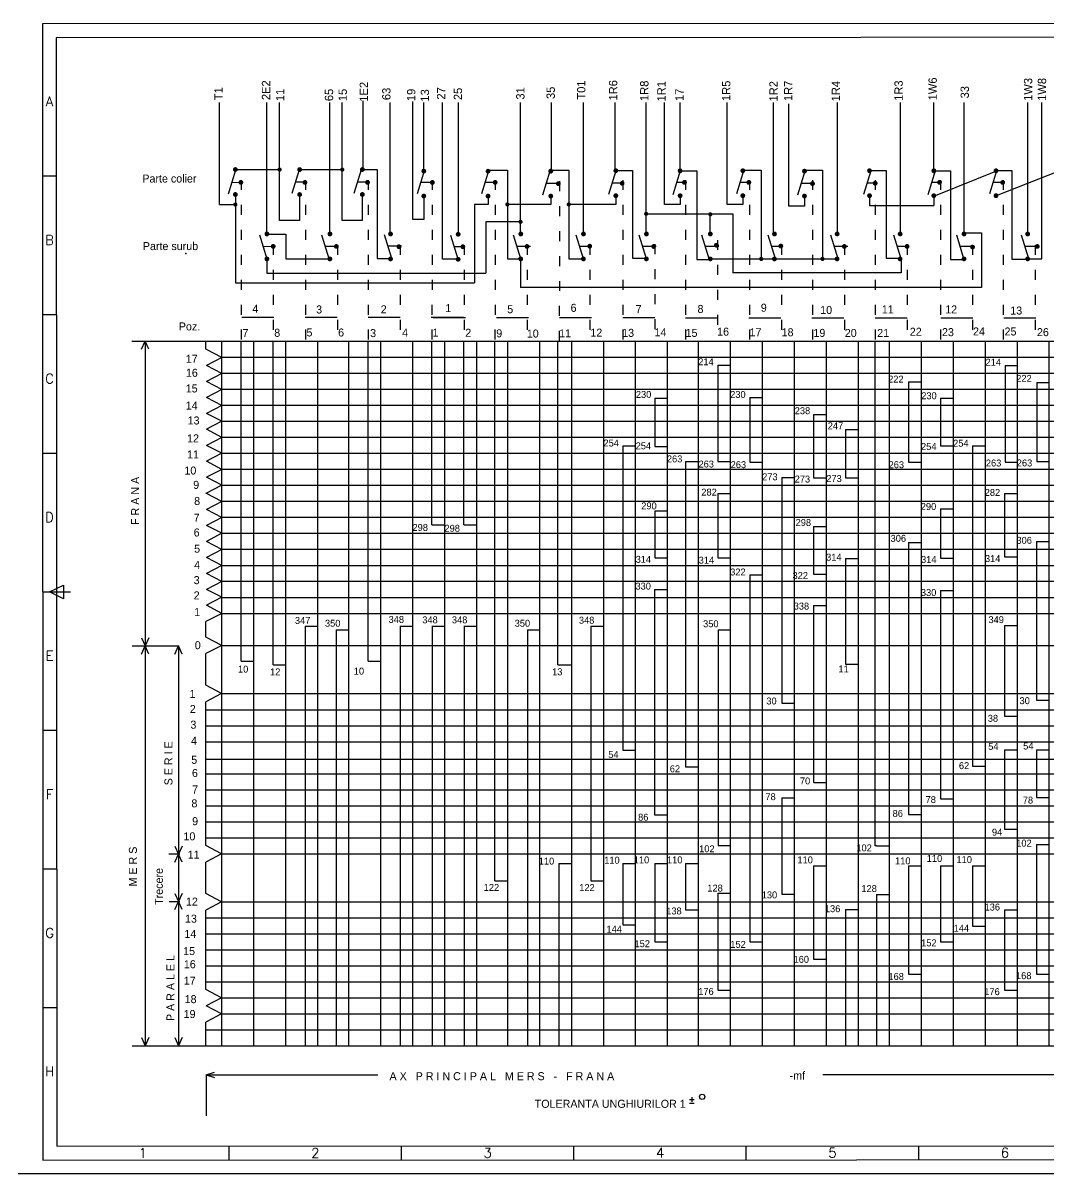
# Model space of a CAD drawing. Header units: millimetres. Extents: x 779 to 5457, y 14 to 905.
# Drawn here: x 3934.1 to 4304.4, y 64.6 to 479.9 of the extents above; entities that cross this region are included whole.
import ezdxf
from ezdxf.enums import TextEntityAlignment as Align

# ---------------------------------------------------------------- set-up
doc = ezdxf.new("R2010")
doc.units = ezdxf.units.MM
doc.linetypes.add('ACAD_ISO03W100', pattern=[30, 12, -18])
doc.styles.add('ISO', font='SIMPLEX.shx')

msp = doc.modelspace()

# ---------------------------------------------------------------- linework, layer by layer
at = {"color": 70}
for p, q in [((4005.01, 414.44), (4005.01, 451.3)), ((4022.14, 404.26), (4022.14, 451.3)), ((4026.72, 408.74), (4026.72, 451.3)), ((4044.79, 404.26), (4044.79, 451.3)), ((4049.33, 408.74), (4049.33, 451.3)), ((4056.82, 427.5), (4056.82, 451.87)), ((4066.64, 404.26), (4066.64, 451.3)), ((4074.79, 409.03), (4074.79, 451.59)), ((4078.77, 426.93), (4078.77, 451.3)), ((4085.53, 394.7), (4085.53, 451.3)), ((4091.27, 404.26), (4091.27, 451.3)), ((4113.67, 404.26), (4113.67, 451.3)), ((4124.82, 426.93), (4124.82, 451.3)), ((4136.36, 404.26), (4136.36, 451.3)), ((4147.86, 426.93), (4147.86, 451.3)), ((4159.01, 404.26), (4159.01, 451.3)), ((4165.66, 414.48), (4165.66, 451.3)), ((4171.27, 426.18), (4171.27, 451.3)), ((4188.27, 414.48), (4188.27, 451.3)), ((4205.01, 404.26), (4205.01, 451.3)), ((4210.53, 413.9), (4210.53, 450.72)), ((4228.06, 404.26), (4228.06, 451.3)), ((4250.75, 404.26), (4250.75, 451.3)), ((4262.82, 427.05), (4262.82, 451.3)), ((4273.81, 404.26), (4273.81, 451.3)), ((4296.69, 404.26), (4296.69, 451.3)), ((4301.75, 394.81), (4301.75, 451.3)), ((3946.15, 424.63), (3941.15, 424.63)), ((4010.76, 426.84), (4008.11, 418.23)), ((4033.82, 427.01), (4031.17, 418.4)), ((4033.53, 427.05), (4049.33, 427.05)), ((4056.16, 427.01), (4053.51, 418.4)), ((4056.58, 427.07), (4061.96, 427.07)), ((4061.96, 427.07), (4061.96, 394.91)), ((4079.05, 426.92), (4076.4, 418.31)), ((4102.25, 426.92), (4099.6, 418.31)), ((4102.53, 426.82), (4108.91, 426.82)), ((4108.91, 426.82), (4108.91, 394.82)), ((4124.29, 426.49), (4121.64, 417.88)), ((4124.66, 426.88), (4131.04, 426.88)), ((4131.04, 426.88), (4131.04, 394.87)), ((4148.06, 426.64), (4145.41, 418.03)), ((4147.55, 426.7), (4154.04, 426.7)), ((4154.04, 426.7), (4154.04, 395.03)), ((4171.27, 426.61), (4168.62, 418)), ((4170.88, 426.61), (4177.26, 426.61)), ((4177.26, 426.61), (4177.26, 394.61)), ((4194.22, 426.92), (4191.57, 418.31)), ((4194.13, 426.82), (4200.52, 426.82)), ((4200.52, 426.82), (4200.52, 394.82)), ((4216.26, 426.49), (4213.61, 417.88)), ((4216.26, 426.88), (4222.65, 426.88)), ((4222.65, 426.88), (4222.65, 394.88)), ((4240.03, 426.64), (4237.38, 418.03)), ((4239.16, 426.7), (4245.65, 426.7)), ((4245.65, 426.7), (4245.65, 395.03)), ((4263.24, 426.61), (4260.59, 418)), ((4262.48, 426.61), (4268.87, 426.61)), ((4285.69, 426.64), (4263.24, 417.61)), ((4268.87, 426.61), (4268.87, 394.61)), ((4285.6, 426.92), (4282.95, 418.31)), ((4284.62, 426.67), (4291, 426.67)), ((4307.94, 426.49), (4285.25, 417.64)), ((4291, 426.67), (4291, 394.67)), ((4033.96, 417.61), (4033.96, 408.74)), ((4056.57, 417.64), (4056.57, 408.74)), ((4078.76, 417.93), (4078.76, 409.03)), ((4101.96, 417.04), (4101.96, 414.44)), ((4124.58, 417.06), (4124.58, 414.48)), ((4148.05, 417.21), (4148.05, 414.48)), ((4171.26, 418.05), (4171.26, 414.48)), ((4193.88, 418.07), (4193.88, 414.48)), ((4216.13, 417.49), (4216.13, 413.9)), ((4239.6, 417.64), (4239.6, 414.15)), ((4262.81, 418.05), (4262.81, 414.15)), ((4101.96, 414.44), (4097.07, 414.44)), ((4124.58, 414.48), (4108.91, 414.48)), ((4148.05, 414.48), (4131.04, 414.48)), ((4171.26, 414.48), (4165.66, 414.48)), ((4193.88, 414.48), (4188.27, 414.48)), ((4216.13, 413.9), (4210.53, 413.9)), ((4239.6, 414.15), (4262.81, 414.15)), ((4033.96, 408.74), (4026.72, 408.74)), ((4056.57, 408.74), (4049.33, 408.74)), ((4078.76, 409.03), (4074.79, 409.03)), ((4113.67, 408.19), (4101.17, 408.19)), ((4101.17, 408.19), (4101.17, 389.7)), ((4159.01, 411.08), (4190.24, 411.08)), ((4182.15, 404.26), (4182.15, 410.93)), ((4190.24, 411.08), (4190.24, 389.84)), ((4022.26, 394.74), (4019.63, 403.35)), ((4022.14, 403.71), (4029, 403.71)), ((4029, 403.71), (4029, 395.19)), ((4044.56, 394.83), (4041.93, 403.44)), ((4067.22, 394.91), (4064.59, 403.53)), ((4091.15, 394.7), (4088.52, 403.31)), ((4113.75, 394.83), (4111.11, 403.44)), ((4136.35, 394.83), (4133.72, 403.44)), ((4159.09, 394.83), (4156.46, 403.44)), ((4181.71, 394.83), (4179.08, 403.44)), ((4205.72, 394.83), (4203.08, 403.44)), ((4228.32, 394.83), (4225.69, 403.44)), ((4251.06, 394.83), (4248.43, 403.44)), ((4273.68, 394.83), (4271.05, 403.44)), ((4273.81, 404.26), (4280.04, 404.26)), ((4280.04, 404.26), (4280.04, 384.53)), ((4297.09, 394.83), (4294.46, 403.44)), ((4022.14, 394.83), (4022.14, 389.7)), ((4029.01, 394.83), (4044.87, 394.83)), ((4061.96, 394.91), (4067.22, 394.91)), ((4091.38, 394.7), (4085.46, 394.7)), ((4108.91, 394.82), (4114.18, 394.82)), ((4113.62, 395.24), (4113.62, 384.53)), ((4131.04, 394.87), (4136.31, 394.88)), ((4154.04, 395.03), (4159.31, 395.03)), ((4177.26, 394.61), (4182.53, 394.61)), ((4182.14, 394.83), (4227.9, 394.83)), ((4200.52, 394.82), (4205.78, 394.83)), ((4222.65, 394.88), (4227.92, 394.88)), ((4245.65, 395.03), (4250.91, 395.03)), ((4251.07, 394.82), (4251.07, 389.84)), ((4268.87, 394.61), (4274.14, 394.62)), ((4291, 394.67), (4296.27, 394.67)), ((4296.66, 394.83), (4301.75, 394.81)), ((4022.14, 389.7), (4101.17, 389.7)), ((4251.07, 389.84), (4190.24, 389.84)), ((4280.04, 384.53), (4113.62, 384.53)), ((3946.17, 374.63), (3941.17, 374.63)), ((4000.1, 362.26), (4000.1, 365.1)), ((4000.1, 362.26), (4000.1, 365.1)), ((4005.84, 359.25), (4000.1, 362.26)), ((4012.84, 249.69), (4012.84, 365.1)), ((4024.41, 248.38), (4024.41, 365.1)), ((4058.66, 249.69), (4058.66, 365.1)), ((4081.7, 298.85), (4081.7, 365.1)), ((4093.25, 298.85), (4093.25, 365.1)), ((4104.44, 226.36), (4104.44, 365.1)), ((4127.1, 248.38), (4127.1, 365.1)), ((4241.65, 182.99), (4241.65, 365.1)), ((4005.84, 359.25), (4000.36, 356.39)), ((4005.84, 353.53), (4000.32, 350.64)), ((4005.84, 353.53), (4000.36, 356.39)), ((4184.84, 356.49), (4184.84, 321.73)), ((4184.84, 356.49), (4189.34, 356.49)), ((4288.5, 356.33), (4288.5, 321.47)), ((4288.5, 356.33), (4292.84, 356.33)), ((4005.84, 347.75), (4000.32, 350.64)), ((4253.7, 350.48), (4258.2, 350.48)), ((4253.7, 350.48), (4253.7, 321.47)), ((4299.98, 350.26), (4304.33, 350.26)), ((4299.98, 350.26), (4299.98, 321.7)), ((4005.84, 347.75), (4000.29, 344.85)), ((4005.84, 341.95), (4000.29, 344.85)), ((4196.39, 344.81), (4196.39, 321.44)), ((4196.39, 344.81), (4200.89, 344.81)), ((4005.84, 341.95), (4000.36, 339.09)), ((4162.11, 344.54), (4162.11, 327.18)), ((4162.11, 344.54), (4166.61, 344.54)), ((4265.25, 344.63), (4265.25, 327.32)), ((4265.25, 344.63), (4269.75, 344.63)), ((4005.84, 336.23), (4000.36, 339.09)), ((4219.42, 338.68), (4219.42, 315.77)), ((4219.42, 338.68), (4223.93, 338.68)), ((4005.84, 336.23), (4000.29, 333.33)), ((4005.84, 330.43), (4000.29, 333.33)), ((4230.97, 333.24), (4230.97, 315.77)), ((4230.97, 333.24), (4235.48, 333.24)), ((4005.84, 330.43), (4000.34, 327.55)), ((3946.19, 324.63), (3941.19, 324.63)), ((4005.84, 324.68), (4000.29, 321.78)), ((4005.84, 324.68), (4000.34, 327.55)), ((4150.56, 327.32), (4150.56, 217.5)), ((4150.56, 327.32), (4155.06, 327.32)), ((4162.11, 327.18), (4166.61, 327.18)), ((4265.25, 327.32), (4269.75, 327.32)), ((4276.8, 327.32), (4276.8, 241.64)), ((4276.8, 327.32), (4281.3, 327.32)), ((4005.84, 318.88), (4000.29, 321.78)), ((4173.25, 321.73), (4173.25, 211.59)), ((4173.25, 321.73), (4177.75, 321.73)), ((4184.84, 321.73), (4189.34, 321.73)), ((4196.39, 321.44), (4200.89, 321.44)), ((4253.7, 321.47), (4258.2, 321.47)), ((4288.5, 321.47), (4292.84, 321.47)), ((4299.98, 321.7), (4304.33, 321.7)), ((4005.84, 318.88), (4000.36, 316.02)), ((4005.84, 313.15), (4000.36, 316.02)), ((4207.93, 316), (4207.93, 234.56)), ((4207.93, 316), (4212.43, 316)), ((4219.42, 315.77), (4223.93, 315.77)), ((4230.97, 315.77), (4235.48, 315.77)), ((4005.84, 313.15), (4000.15, 310.18)), ((4005.84, 307.33), (4000.15, 310.31)), ((4184.84, 310.19), (4184.84, 286.93)), ((4184.84, 310.19), (4189.34, 310.19)), ((4288.34, 310.23), (4288.34, 287.29)), ((4288.34, 310.23), (4292.84, 310.23)), ((4005.84, 307.33), (4000.29, 304.43)), ((4005.84, 301.53), (4000.29, 304.43)), ((4162.11, 303.89), (4162.11, 286.9)), ((4162.11, 303.89), (4166.61, 303.89)), ((4265.25, 304.6), (4265.25, 286.84)), ((4265.25, 304.6), (4269.75, 304.6)), ((4005.84, 301.53), (4000.36, 298.67)), ((4005.84, 295.8), (4000.29, 292.9)), ((4005.84, 295.8), (4000.36, 298.67)), ((4081.7, 298.85), (4086.2, 298.85)), ((4093.25, 298.85), (4097.75, 298.85)), ((4219.42, 298.3), (4219.42, 281.06)), ((4219.42, 298.3), (4223.93, 298.3)), ((4005.84, 290), (4000.29, 292.9)), ((4253.7, 292.46), (4253.7, 246.13)), ((4253.7, 292.46), (4258.2, 292.46)), ((4299.83, 292.91), (4304.33, 292.91)), ((4299.83, 292.91), (4299.83, 242.54)), ((4005.84, 290), (4000.34, 287.13)), ((4005.84, 284.25), (4000.34, 287.13)), ((4162.11, 286.9), (4166.61, 286.9)), ((4184.84, 286.93), (4189.34, 286.93)), ((4230.97, 286.73), (4230.97, 248.62)), ((4230.97, 286.73), (4235.48, 286.73)), ((4265.25, 286.84), (4269.75, 286.84)), ((4288.34, 287.29), (4292.84, 287.29)), ((4005.84, 284.25), (4000.29, 281.35)), ((4005.84, 278.45), (4000.29, 281.35)), ((4005.84, 278.45), (4000.36, 275.59)), ((4196.39, 280.83), (4196.39, 247.03)), ((4196.39, 280.83), (4200.89, 280.83)), ((4219.42, 281.06), (4223.93, 281.06)), ((3941.21, 274.63), (3951.21, 274.63)), ((3943.71, 274.63), (3948.71, 277.13)), ((3948.71, 272.13), (3943.71, 274.63)), ((3948.71, 277.13), (3948.71, 272.13)), ((4005.84, 272.73), (4000.36, 275.59)), ((4162.05, 275.5), (4162.05, 194.21)), ((4162.05, 275.5), (4166.55, 275.5)), ((4265.25, 275.14), (4265.25, 243.88)), ((4265.25, 275.14), (4269.75, 275.14)), ((4005.84, 272.73), (4000.29, 269.83)), ((4005.84, 266.93), (4000.1, 263.93)), ((4005.84, 266.93), (4000.15, 263.95)), ((4005.84, 266.93), (4000.29, 269.83)), ((4005.84, 266.93), (4000.29, 269.83)), ((4219.42, 269.72), (4219.42, 243.86)), ((4219.42, 269.72), (4223.93, 269.72)), ((4000.1, 258.33), (4000.1, 263.93)), ((4000.1, 258.33), (4000.1, 263.93)), ((4035.94, 262.28), (4040.44, 262.28)), ((4035.96, 262.28), (4035.96, 110.86)), ((4070.21, 262.28), (4074.71, 262.28)), ((4070.23, 262.28), (4070.23, 110.86)), ((4081.7, 262.28), (4086.2, 262.28)), ((4081.72, 262.28), (4081.72, 110.86)), ((4093.25, 262.28), (4097.75, 262.28)), ((4093.27, 262.28), (4093.27, 110.86)), ((4139.07, 262.28), (4139.09, 170.45)), ((4139.07, 262.28), (4143.57, 262.28)), ((4288.34, 262.55), (4288.34, 240.29)), ((4288.34, 262.55), (4292.84, 262.55)), ((4005.84, 255.35), (4000.15, 258.33)), ((4047.11, 260.97), (4047.11, 110.86)), ((4047.11, 260.97), (4051.61, 260.97)), ((4116.15, 260.97), (4116.15, 110.86)), ((4116.15, 260.97), (4120.65, 260.97)), ((4185.01, 260.97), (4185.01, 183.1)), ((4185.01, 260.97), (4189.51, 260.97)), ((4005.84, 255.35), (4000.15, 252.38)), ((4000.1, 240.96), (4000.1, 252.38)), ((4000.1, 240.96), (4000.1, 252.38)), ((4012.84, 249.69), (4017.34, 249.69)), ((4058.66, 249.69), (4063.16, 249.69)), ((4024.39, 248.38), (4028.89, 248.38)), ((4127.1, 248.38), (4132.04, 248.38)), ((4196.39, 247.03), (4196.39, 148.4)), ((4230.97, 248.62), (4235.48, 248.62)), ((4253.7, 246.13), (4253.7, 194.37)), ((4005.79, 237.98), (4000.1, 240.96)), ((4219.42, 243.86), (4219.42, 205.88)), ((4265.25, 243.88), (4265.25, 199.99)), ((4276.8, 241.64), (4276.8, 211.82)), ((4299.83, 242.54), (4299.83, 235.6)), ((4005.79, 237.98), (4000.1, 235)), ((4288.34, 240.29), (4288.34, 229.87)), ((4000.1, 183.13), (4000.1, 235)), ((4000.1, 183.13), (4000.1, 235)), ((4207.93, 234.56), (4212.43, 234.56)), ((4299.83, 235.6), (4304.33, 235.6)), ((4288.34, 229.87), (4292.84, 229.87)), ((3946.23, 224.63), (3941.23, 224.63)), ((4104.44, 170.45), (4104.44, 226.36)), ((4150.64, 217.5), (4155.14, 217.5)), ((4288.34, 217.63), (4288.34, 189.01)), ((4288.34, 217.63), (4292.84, 217.63)), ((4299.83, 217.63), (4304.33, 217.63)), ((4299.83, 217.63), (4299.83, 200.46)), ((4276.8, 211.82), (4281.3, 211.82)), ((4173.25, 211.59), (4177.79, 211.59)), ((4219.48, 205.88), (4223.98, 205.88)), ((4207.93, 200.35), (4207.93, 165.63)), ((4207.93, 200.35), (4212.43, 200.35)), ((4265.25, 199.99), (4269.75, 199.99)), ((4299.83, 200.46), (4304.33, 200.46)), ((4162.05, 194.21), (4166.55, 194.21)), ((4253.7, 194.37), (4258.2, 194.37)), ((4288.34, 189.01), (4292.84, 189.01)), ((4005.79, 180.16), (4000.1, 183.13)), ((4185.01, 183.1), (4189.51, 183.1)), ((4242.15, 182.99), (4241.65, 182.99)), ((4242.15, 182.99), (4246.65, 182.99)), ((4299.83, 183.48), (4304.33, 183.48)), ((4299.83, 183.48), (4299.83, 136.69)), ((4005.79, 180.16), (4000.1, 177.18)), ((3946.24, 174.63), (3941.24, 174.63)), ((4000.1, 165.81), (4000.1, 177.18)), ((4000.1, 165.81), (4000.1, 177.18)), ((4127.54, 176.71), (4127.54, 110.86)), ((4127.54, 176.71), (4132.04, 176.71)), ((4150.56, 176.71), (4150.56, 154.57)), ((4150.56, 176.71), (4155.06, 176.71)), ((4162.11, 176.71), (4162.11, 148.38)), ((4162.11, 176.71), (4166.61, 176.71)), ((4173.2, 176.71), (4173.2, 159.95)), ((4173.2, 176.71), (4177.7, 176.71)), ((4219.42, 175.86), (4219.42, 142.2)), ((4219.42, 175.86), (4223.93, 175.86)), ((4253.7, 175.86), (4258.2, 175.86)), ((4253.7, 175.86), (4253.7, 136.77)), ((4265.25, 175.86), (4265.25, 148.4)), ((4265.25, 175.86), (4269.75, 175.86)), ((4276.8, 175.86), (4281.3, 175.86)), ((4276.8, 175.86), (4276.8, 154.06)), ((4104.44, 170.45), (4108.92, 170.45)), ((4139.09, 170.45), (4143.57, 170.45)), ((4005.79, 162.83), (4000.1, 165.81)), ((4005.79, 162.83), (4000.1, 159.85)), ((4184.84, 165.91), (4184.84, 131)), ((4184.84, 165.91), (4189.34, 165.91)), ((4207.93, 165.63), (4212.43, 165.63)), ((4242.15, 165.44), (4242.15, 147.9)), ((4242.15, 165.44), (4246.65, 165.44)), ((4000.1, 131.16), (4000.1, 159.85)), ((4000.1, 131.16), (4000.1, 159.85)), ((4173.2, 159.95), (4177.7, 159.95)), ((4230.97, 160.12), (4230.97, 110.86)), ((4230.97, 160.12), (4235.48, 160.12)), ((4288.34, 159.98), (4288.34, 130.96)), ((4288.34, 159.98), (4292.84, 159.98)), ((4150.56, 154.57), (4155.06, 154.57)), ((4276.8, 154.06), (4281.3, 154.06)), ((4162.14, 148.38), (4166.64, 148.38)), ((4196.44, 148.4), (4200.94, 148.4)), ((4242.15, 147.9), (4242.15, 110.86)), ((4265.25, 148.4), (4269.75, 148.4)), ((4219.42, 142.2), (4223.93, 142.2)), ((4253.7, 136.77), (4258.2, 136.77)), ((4299.83, 136.69), (4304.33, 136.69)), ((4005.79, 128.18), (4000.1, 131.16)), ((4184.84, 131), (4189.34, 131)), ((4288.34, 130.96), (4292.84, 130.96)), ((3946.26, 124.63), (3941.26, 124.63)), ((4005.79, 128.18), (4000.27, 125.29)), ((4005.79, 122.41), (4000.27, 125.29)), ((4005.79, 122.41), (4000.1, 119.43)), ((4000.1, 110.86), (4000.1, 119.43)), ((4000.1, 110.86), (4000.1, 119.43)), ((4008.49, 69.65), (4008.49, 74.65)), ((4070.71, 69.68), (4070.71, 74.68)), ((4132.92, 69.7), (4132.92, 74.7)), ((4195.14, 69.72), (4195.13, 74.72)), ((4257.35, 69.74), (4257.35, 74.74))]:
    msp.add_line(p, q, dxfattribs=at)
at = {"color": 3, "linetype": 'ByBlock'}
for p, q in [((4010.33, 427.07), (4026.72, 427.07)), ((4010.75, 417.64), (4010.75, 386.17)), ((4005.01, 414.44), (4010.67, 414.44)), ((4097.07, 414.44), (4097.07, 386.17)), ((4010.75, 386.17), (4097.07, 386.17))]:
    msp.add_line(p, q, dxfattribs=at)
at = {"color": 1}
for p, q in [((4012.9, 422.33), (4009.38, 422.34)), ((4036.1, 422.51), (4032.44, 422.51)), ((4058.72, 422.51), (4054.78, 422.51)), ((4082.51, 422.42), (4077.66, 422.43)), ((4104.5, 422.42), (4100.87, 422.43)), ((4127.75, 421.98), (4122.9, 421.99)), ((4150.63, 422.14), (4146.68, 422.14)), ((4173.67, 422.42), (4169.94, 422.42)), ((4196.29, 422.42), (4192.84, 422.43)), ((4219.72, 421.98), (4214.87, 421.99)), ((4241.65, 422.14), (4238.65, 422.14)), ((4265.64, 422.42), (4261.91, 422.42)), ((4287.84, 422.42), (4284.21, 422.43)), ((4024.41, 399.23), (4020.88, 399.24)), ((4048.03, 399.32), (4043.19, 399.33)), ((4070.69, 399.41), (4065.85, 399.41)), ((4093.27, 399.2), (4089.78, 399.2)), ((4117.22, 399.32), (4112.37, 399.33)), ((4138.62, 399.32), (4134.98, 399.33)), ((4162.56, 399.32), (4157.72, 399.33)), ((4185.18, 399.32), (4180.33, 399.33)), ((4207.8, 399.32), (4204.34, 399.33)), ((4231.79, 399.32), (4226.95, 399.33)), ((4253.15, 399.32), (4249.69, 399.33)), ((4277.15, 399.32), (4272.3, 399.33)), ((4300.56, 399.32), (4295.72, 399.33)), ((4013.06, 373.78), (4024.64, 373.78)), ((4035.89, 373.78), (4047.47, 373.78)), ((4058.62, 373.78), (4070.2, 373.78)), ((4081.45, 373.78), (4093.03, 373.78)), ((4082.17, 373.71), (4093.75, 373.71)), ((4105, 373.71), (4116.58, 373.71)), ((4127.73, 373.71), (4139.31, 373.71)), ((4150.56, 373.71), (4162.14, 373.71)), ((4173.22, 373.58), (4184.8, 373.58)), ((4196.05, 373.58), (4207.63, 373.58)), ((4218.78, 373.58), (4230.36, 373.58)), ((4241.61, 373.58), (4253.19, 373.58)), ((4265.28, 373.58), (4276.86, 373.58)), ((4288.05, 373.58), (4299.62, 373.58)), ((4200.89, 365.1), (4200.89, 110.86)), ((4212.38, 365.1), (4212.38, 110.86)), ((4223.93, 365.1), (4223.93, 110.86)), ((4235.48, 365.1), (4235.48, 110.86)), ((4246.65, 365.1), (4246.65, 110.86)), ((4258.2, 365.1), (4258.2, 110.86)), ((4269.75, 365.1), (4269.75, 110.86)), ((4281.3, 365.1), (4281.3, 110.86)), ((4005.79, 284.25), (4500.17, 284.25)), ((4005.79, 278.48), (4500.17, 278.48)), ((4005.79, 272.7), (4500.17, 272.7)), ((4005.79, 266.93), (4488.62, 266.93)), ((4052.3, 266.93), (4500.17, 266.93)), ((4005.79, 255.33), (4500.17, 255.33)), ((4005.79, 237.95), (4488.62, 237.95)), ((4052.3, 237.95), (4500.17, 237.95)), ((4000.1, 232.13), (4500.17, 232.13)), ((4000.1, 226.36), (4500.17, 226.36)), ((4000.1, 220.58), (4500.17, 220.58)), ((4000.1, 214.35), (4500.17, 214.35)), ((4000.1, 209.03), (4500.17, 209.03)), ((4000.1, 203.26), (4500.17, 203.26)), ((4000.1, 197.48), (4488.62, 197.48)), ((4046.61, 197.48), (4500.17, 197.48)), ((4000.1, 191.71), (4500.17, 191.71)), ((4000.1, 185.93), (4500.17, 185.93)), ((4005.79, 180.16), (4500.17, 180.16)), ((4005.79, 162.83), (4500.17, 162.83)), ((4000.1, 157.06), (4488.62, 157.06)), ((4046.61, 157.06), (4500.17, 157.06)), ((4000.1, 151.28), (4488.62, 151.28)), ((4046.61, 151.28), (4500.17, 151.28)), ((4000.1, 145.51), (4500.17, 145.51)), ((4000.1, 139.73), (4500.17, 139.73)), ((4000.1, 133.96), (4488.62, 133.96)), ((4046.61, 133.96), (4500.17, 133.96)), ((4005.79, 128.18), (4500.17, 128.18)), ((4005.79, 122.41), (4488.62, 122.41)), ((4052.3, 122.41), (4488.62, 122.41)), ((4052.3, 122.41), (4488.62, 122.41)), ((4052.3, 122.41), (4488.62, 122.41)), ((4063.85, 122.41), (4500.17, 122.41)), ((4000.1, 116.63), (4500.17, 116.63)), ((4000.1, 110.86), (4005.79, 110.86)), ((4005.79, 110.86), (4500.17, 110.86)), ((4000.17, 100.38), (4003.27, 101.36)), ((4000.17, 100.38), (4062.19, 100.4)), ((4000.17, 100.38), (4000.18, 85.55)), ((4000.17, 100.38), (4003.27, 99.4)), ((4222.78, 100.57), (4373.39, 100.57)), ((4174.61, 91.54), (4176.38, 91.54)), ((4175.51, 92.3), (4175.51, 90.7)), ((4174.61, 90.15), (4176.38, 90.15)), ((4827.14, 64.63), (3932.12, 64.63))]:
    msp.add_line(p, q, dxfattribs=at)
at = {"color": 1, "linetype": 'ACAD_ISO03W100', "ltscale": 0.3}
for p, q in [((4012.9, 423.29), (4012.84, 365.1)), ((4036.11, 423.29), (4036.04, 365.1)), ((4058.72, 423.29), (4058.66, 365.1)), ((4081.76, 423.29), (4081.7, 365.1)), ((4104.5, 423.29), (4104.44, 365.1)), ((4127.71, 422.85), (4127.65, 364.67)), ((4150.63, 423.29), (4150.57, 365.1)), ((4173.25, 423.29), (4173.19, 365.1)), ((4196.29, 423.29), (4196.23, 365.1)), ((4219.03, 423.29), (4218.97, 365.1)), ((4241.65, 423.29), (4241.59, 365.1)), ((4265.22, 423.29), (4265.16, 365.1)), ((4287.84, 423.29), (4287.78, 365.1)), ((4024.41, 399.84), (4024.41, 365.1)), ((4047.61, 399.84), (4047.61, 365.1)), ((4070.23, 399.84), (4070.23, 365.1)), ((4093.27, 399.84), (4093.27, 365.1)), ((4116.01, 399.84), (4116.01, 365.1)), ((4138.62, 399.84), (4138.62, 365.1)), ((4162.14, 400.1), (4162.14, 365.36)), ((4184.76, 401.64), (4184.76, 366.9)), ((4207.8, 399.84), (4207.8, 365.1)), ((4230.53, 399.84), (4230.53, 365.1)), ((4253.15, 399.84), (4253.15, 365.1)), ((4276.73, 399.84), (4276.73, 365.1)), ((4299.34, 399.84), (4299.34, 365.1))]:
    msp.add_line(p, q, dxfattribs=at)
at = {"linetype": 'ByBlock'}
for p, q in [((4029, 395.19), (4029, 394.83)), ((4090.72, 394.7), (4091.59, 394.7))]:
    msp.add_line(p, q, dxfattribs=at)
at = {"color": 240}
for p, q in [((3973.38, 365.11), (4000.1, 365.11)), ((3976.87, 362.2), (3978.18, 365.11)), ((3978.18, 365.11), (3978.18, 110.92)), ((3979.49, 362.2), (3978.18, 365.11)), ((4000.1, 365.1), (4005.79, 365.1)), ((4005.79, 365.1), (4500.17, 365.1)), ((4005.79, 365.1), (4005.79, 110.86)), ((4017.34, 365.1), (4017.34, 110.86)), ((4028.89, 365.1), (4028.89, 110.86)), ((4040.44, 365.1), (4040.44, 110.86)), ((4051.61, 365.1), (4051.61, 110.86)), ((4063.16, 365.1), (4063.16, 110.86)), ((4074.71, 365.1), (4074.71, 110.86)), ((4086.2, 365.1), (4086.2, 110.86)), ((4097.75, 365.1), (4097.75, 110.86)), ((4108.92, 365.1), (4108.92, 110.86)), ((4120.47, 365.1), (4120.47, 110.86)), ((4132.02, 365.1), (4132.02, 110.86)), ((4143.57, 365.1), (4143.57, 110.86)), ((4155.06, 365.1), (4155.06, 110.86)), ((4166.61, 365.1), (4166.61, 110.86)), ((4177.79, 365.1), (4177.79, 110.86)), ((4189.34, 365.1), (4189.34, 110.86)), ((4292.84, 365.1), (4292.84, 110.86)), ((4304.33, 365.1), (4304.33, 110.86)), ((4005.79, 359.33), (4500.17, 359.33)), ((4005.79, 353.55), (4500.17, 353.55)), ((4005.79, 347.78), (4488.62, 347.78)), ((4041.27, 347.78), (4500.17, 347.78)), ((4005.79, 342), (4500.17, 342)), ((4005.79, 336.23), (4500.17, 336.23)), ((4005.79, 330.45), (4500.17, 330.45)), ((4005.79, 324.68), (4500.17, 324.68)), ((4005.79, 318.9), (4500.17, 318.9)), ((4005.79, 313.13), (4500.17, 313.13)), ((4005.79, 307.35), (4500.17, 307.35)), ((4005.79, 301.58), (4500.17, 301.58)), ((4005.79, 295.8), (4500.17, 295.8)), ((4005.79, 290.03), (4500.17, 290.03)), ((3976.87, 258.07), (3978.18, 255.16)), ((3979.49, 258.07), (3978.18, 255.16)), ((3973.5, 255.16), (3990.27, 255.16)), ((3976.87, 252.25), (3978.18, 255.16)), ((3979.49, 252.25), (3978.18, 255.16)), ((3988.96, 252.25), (3990.27, 255.16)), ((3990.27, 255.16), (3990.27, 110.92)), ((3991.58, 252.25), (3990.27, 255.16)), ((3988.96, 182.95), (3990.27, 180.04)), ((3991.58, 182.95), (3990.27, 180.04)), ((3990.74, 180.04), (3986.69, 180.04)), ((3988.96, 177.13), (3990.27, 180.04)), ((3991.58, 177.13), (3990.27, 180.04)), ((3986.81, 162.93), (3990.74, 162.93)), ((3988.96, 165.84), (3990.27, 162.93)), ((3988.96, 160.02), (3990.27, 162.93)), ((3991.58, 165.84), (3990.27, 162.93)), ((3991.58, 160.02), (3990.27, 162.93)), ((3976.87, 113.83), (3978.18, 110.92)), ((3979.49, 113.83), (3978.18, 110.92)), ((3988.96, 113.83), (3990.27, 110.92)), ((3991.58, 113.83), (3990.27, 110.92)), ((3973.5, 110.92), (4000.1, 110.92))]:
    msp.add_line(p, q, dxfattribs=at)
msp.add_line((4005.79, 122.41), (4005.59, 122.51))
msp.add_lwpolyline([(3941.14, 479.63), (3941.28, 69.63), (4822.28, 69.94), (4822.14, 479.94)], close=True, dxfattribs=at)
at = {"color": 70}
msp.add_lwpolyline([(3946.14, 474.63), (3946.28, 74.63), (4817.28, 74.94), (4817.14, 474.94)], close=True, dxfattribs=at)
for points, const_width in [([(4010.33, 427.07, 1), (4011.19, 427.07, 1)], 0.866), ([(4033.53, 427.05, 1), (4034.4, 427.05, 1)], 0.866), ([(4048.96, 427.05, 1), (4049.71, 427.05, 1)], 0.75), ([(4056.15, 427.07, 1), (4057.02, 427.07, 1)], 0.866), ([(4078.33, 426.49, 1), (4079.2, 426.49, 1)], 0.866), ([(4101.54, 426.47, 1), (4102.4, 426.47, 1)], 0.866), ([(4124.15, 426.49, 1), (4125.02, 426.49, 1)], 0.866), ([(4147.63, 426.64, 1), (4148.5, 426.64, 1)], 0.866), ([(4170.83, 426.61, 1), (4171.7, 426.61, 1)], 0.866), ([(4193.45, 426.64, 1), (4194.32, 426.64, 1)], 0.866), ([(4215.7, 426.49, 1), (4216.57, 426.49, 1)], 0.866), ([(4239.18, 426.64, 1), (4240.04, 426.64, 1)], 0.866), ([(4262.38, 426.61, 1), (4263.25, 426.61, 1)], 0.866), ([(4284.83, 426.64, 1), (4285.69, 426.64, 1)], 0.866), ([(4012.32, 422.42, 1), (4013.18, 422.42, 1)], 0.866), ([(4035.44, 422.42, 1), (4036.3, 422.42, 1)], 0.866), ([(4058.02, 422.42, 1), (4058.89, 422.42, 1)], 0.866), ([(4081.41, 422.42, 1), (4082.28, 422.42, 1)], 0.866), ([(4104.07, 422.42, 1), (4104.93, 422.42, 1)], 0.866), ([(4126.88, 421.98, 1), (4127.75, 421.98, 1)], 0.866), ([(4149.89, 422.11, 1), (4150.75, 422.11, 1)], 0.866), ([(4172.37, 422.42, 1), (4173.24, 422.42, 1)], 0.866), ([(4195.61, 422.42, 1), (4196.48, 422.42, 1)], 0.866), ([(4218.59, 421.99, 1), (4219.46, 421.99, 1)], 0.866), ([(4241.21, 422.14, 1), (4242.08, 422.14, 1)], 0.866), ([(4264.43, 422.42, 1), (4265.3, 422.42, 1)], 0.866), ([(4287.22, 422.42, 1), (4288.09, 422.42, 1)], 0.866), ([(4010.32, 418.07, -1), (4011.19, 418.07, -1)], 0.866), ([(4033.52, 418.05, -1), (4034.39, 418.05, -1)], 0.866), ([(4056.14, 418.07, -1), (4057.01, 418.07, -1)], 0.866), ([(4078.32, 417.49, -1), (4079.19, 417.49, -1)], 0.866), ([(4101.53, 417.47, -1), (4102.39, 417.47, -1)], 0.866), ([(4124.15, 417.49, -1), (4125.01, 417.49, -1)], 0.866), ([(4147.62, 417.64, -1), (4148.49, 417.64, -1)], 0.866), ([(4170.82, 417.62, -1), (4171.69, 417.61, -1)], 0.866), ([(4193.44, 417.64, -1), (4194.31, 417.64, -1)], 0.866), ([(4215.69, 417.49, -1), (4216.56, 417.49, -1)], 0.866), ([(4215.69, 417.49, -1), (4216.56, 417.49, -1)], 0.866), ([(4239.17, 417.64, -1), (4240.03, 417.64, -1)], 0.866), ([(4262.37, 417.62, -1), (4263.24, 417.61, -1)], 0.866), ([(4284.82, 417.64, -1), (4285.68, 417.64, -1)], 0.866), ([(4108.54, 414.48, 1), (4109.29, 414.48, 1)], 0.75), ([(4130.67, 414.48, 1), (4131.42, 414.48, 1)], 0.75), ([(4158.63, 411.08, 1), (4159.38, 411.08, 1)], 0.75), ([(4181.78, 410.93, 1), (4182.53, 410.93, 1)], 0.75), ([(4113.29, 408.19, 1), (4114.04, 408.19, 1)], 0.75), ([(4021.71, 403.82, 1), (4022.58, 403.82, 1)], 0.866), ([(4044.45, 403.82, 1), (4045.32, 403.82, 1)], 0.866), ([(4066.32, 403.82, 1), (4067.19, 403.82, 1)], 0.866), ([(4090.73, 403.7, 1), (4091.6, 403.7, 1)], 0.866), ([(4113.32, 403.82, 1), (4114.19, 403.82, 1)], 0.866), ([(4135.93, 403.82, 1), (4136.8, 403.82, 1)], 0.866), ([(4158.67, 403.82, 1), (4159.53, 403.82, 1)], 0.866), ([(4181.72, 403.82, 1), (4182.58, 403.82, 1)], 0.866), ([(4204.86, 403.82, 1), (4205.73, 403.82, 1)], 0.866), ([(4227.48, 403.82, 1), (4228.34, 403.82, 1)], 0.866), ([(4250.22, 403.82, 1), (4251.08, 403.82, 1)], 0.866), ([(4273.27, 403.82, 1), (4274.13, 403.82, 1)], 0.866), ([(4296.23, 403.82, 1), (4297.1, 403.82, 1)], 0.866), ([(4023.97, 399.32, 1), (4024.84, 399.32, 1)], 0.866), ([(4046.78, 399.32, 1), (4047.64, 399.32, 1)], 0.866), ([(4069.36, 399.22, 1), (4070.23, 399.22, 1)], 0.866), ([(4092.4, 399.2, 1), (4093.27, 399.2, 1)], 0.866), ([(4115.57, 399.32, 1), (4116.44, 399.32, 1)], 0.866), ([(4138.19, 399.41, 1), (4139.06, 399.41, 1)], 0.866), ([(4161.27, 399.32, 1), (4162.14, 399.32, 1)], 0.866), ([(4183.93, 399.76, 1), (4184.8, 399.76, 1)], 0.866), ([(4207.16, 399.46, 1), (4208.03, 399.46, 1)], 0.866), ([(4230.08, 399.32, 1), (4230.95, 399.32, 1)], 0.866), ([(4252.72, 399.32, 1), (4253.59, 399.32, 1)], 0.866), ([(4276.35, 399.09, 1), (4277.21, 399.09, 1)], 0.866), ([(4299.7, 399.32, 1), (4300.56, 399.32, 1)], 0.866), ([(4021.7, 394.83, -1), (4022.57, 394.82, -1)], 0.866), ([(4044.44, 394.83, -1), (4045.31, 394.82, -1)], 0.866), ([(4066.31, 394.83, -1), (4067.18, 394.82, -1)], 0.866), ([(4090.72, 394.7, -1), (4091.59, 394.7, -1)], 0.866), ([(4113.31, 394.83, -1), (4114.18, 394.82, -1)], 0.866), ([(4135.92, 394.83, -1), (4136.79, 394.82, -1)], 0.866), ([(4158.66, 394.83, -1), (4159.52, 394.82, -1)], 0.866), ([(4181.71, 394.83, -1), (4182.57, 394.82, -1)], 0.866), ([(4200.14, 394.83, 1), (4200.89, 394.83, 1)], 0.75), ([(4204.85, 394.83, -1), (4205.72, 394.82, -1)], 0.866), ([(4222.27, 394.83, 1), (4223.02, 394.83, 1)], 0.75), ([(4227.47, 394.83, -1), (4228.33, 394.82, -1)], 0.866), ([(4250.21, 394.83, -1), (4251.07, 394.82, -1)], 0.866), ([(4273.26, 394.83, -1), (4274.12, 394.82, -1)], 0.866), ([(4296.23, 394.83, -1), (4297.09, 394.82, -1)], 0.866)]:
    msp.add_lwpolyline(points, format="xyb", close=True, dxfattribs=dict(at, const_width=const_width))
at = {"color": 3, "linetype": 'ByBlock', "const_width": 0.75}
for points in [[(4026.34, 427.07, 1), (4027.09, 427.07, 1)], [(4010.38, 414.44, 1), (4011.13, 414.44, 1)]]:
    msp.add_lwpolyline(points, format="xyb", close=True, dxfattribs=at)
at = {"color": 1}
msp.add_circle((4179.22, 92.47), 0.955, dxfattribs=at)
at = {"color": 70}
msp.add_point((3992.9, 396.75), dxfattribs=at)
msp.add_point((3992.9, 396.75), dxfattribs=at)
at = {"linetype": 'ByBlock'}
msp.add_point((3992.9, 396.75), dxfattribs=at)
msp.add_point((3992.9, 396.75), dxfattribs=at)
msp.add_point((3992.9, 396.75), dxfattribs=at)

# ---------------------------------------------------------------- texts
at = {"color": 240}
for s, height, p in [('2E2', 3, (4023.32, 452.12)), ('1E2', 3, (4058.61, 451.57)), ('T01', 3, (4137.07, 452.3)), ('1R6', 3, (4148.57, 451.98)), ('1R8', 3, (4159.83, 451.8)), ('1R1', 3, (4165.99, 451.63)), ('1R5', 3, (4189.39, 451.8)), ('1R2', 3, (4206.46, 451.63)), ('1R7', 3, (4211.74, 451.8)), ('1R4', 3, (4228.92, 451.69)), ('1R3', 3, (4251.59, 451.86)), ('1W6', 3, (4263.88, 452.04)), ('33', 3, (4275.47, 452.73)), ('1W3', 3, (4298.32, 451.86)), ('1W8', 3, (4303.34, 451.86)), ('T1', 3, (4006.15, 452.13)), ('11', 3, (4028.45, 451.75)), ('65', 3, (4046.04, 451.75)), ('15', 3, (4050.98, 451.75)), ('63', 3, (4066.73, 452.12)), ('19', 3, (4075.71, 451.75)), ('13', 3, (4080.65, 451.57)), ('27', 3, (4086.52, 452.3)), ('25', 3, (4092.56, 452.12)), ('31', 3, (4115.09, 452.3)), ('35', 3, (4126.05, 452.51)), ('17', 3, (4172.5, 451.8)), ('F R A N A', 2.888, (3976.04, 298.82)), ('S E R I E', 2.888, (3988.05, 204.87)), ('M E R S', 2.888, (3975.22, 168.37)), ('Trecere', 2.888, (3984.6, 161.73)), ('P A R A L E L', 2.8875, (3988.79, 119.82))]:
    msp.add_text(s, height=height, rotation=90, dxfattribs=at).set_placement(p)
at = {"color": 50, "style": 'ISO'}
for s, p in [('A', (3943.65, 451.63)), ('B', (3943.66, 401.63)), ('C', (3943.68, 351.63)), ('D', (3943.7, 301.63)), ('E', (3943.72, 251.63)), ('F', (3943.73, 201.63)), ('G', (3943.75, 151.63)), ('H', (3943.77, 101.63)), ('1', (3977.39, 72.2)), ('2', (4039.6, 72.22)), ('3', (4101.81, 72.24)), ('4', (4164.03, 72.27)), ('5', (4226.24, 72.29)), ('6', (4288.46, 72.31))]:
    msp.add_text(s, height=3.5, rotation=0.0202, dxfattribs=at).set_placement(p, align=Align.MIDDLE)
at = {"color": 240}
for s, height, p in [('Parte colier', 2.8875, (3977.19, 422.38)), ('Parte surub', 2.8875, (3977.37, 398.01)), ('17', 2.888, (3992.85, 357.33)), ('16', 2.888, (3992.91, 352.29)), ('15', 2.888, (3992.85, 346.64)), ('14', 2.888, (3992.85, 340.47)), ('13', 2.888, (3993.53, 335.08)), ('12', 2.888, (3993.33, 328.62)), ('11', 2.888, (3993.33, 322.81)), ('10', 2.888, (3992.37, 317.02)), ('9', 2.89, (3995.54, 311.85)), ('8', 2.89, (3995.88, 306.01)), ('7', 2.89, (3995.71, 300)), ('6', 2.89, (3995.71, 294.66)), ('5', 2.89, (3995.88, 288.82)), ('4', 2.89, (3995.88, 282.97)), ('3', 2.89, (3995.71, 277.47)), ('2', 2.89, (3995.71, 271.96)), ('1', 2.89, (3995.88, 265.95)), ('0', 2.89, (3996.11, 253.98)), ('1', 2.89, (3994.2, 236.42)), ('2', 2.89, (3994.32, 230.98)), ('3', 2.89, (3994.53, 225.31)), ('4', 2.89, (3994.75, 219.51)), ('5', 2.89, (3994.84, 212.63)), ('6', 2.89, (3995.08, 207.87)), ('7', 2.89, (3995.14, 201.92)), ('8', 2.89, (3994.9, 196.91)), ('9', 2.89, (3995.16, 190.49)), ('10', 2.888, (3992.02, 185.02)), ('11', 2.888, (3993.55, 178.4)), ('12', 2.888, (3992.93, 161.47)), ('13', 2.888, (3992.58, 155.31)), ('14', 2.888, (3992.35, 149.81)), ('15', 2.888, (3991.91, 143.63)), ('16', 2.888, (3992.16, 138.87)), ('17', 2.888, (3992.14, 132.93)), ('18', 2.888, (3992.46, 126.27)), ('19', 2.888, (3992.09, 120.9))]:
    msp.add_text(s, height=height, dxfattribs=at).set_placement(p)
at = {"color": 70}
for s, height, p in [('4', 2.89, (4016.91, 375.41)), ('3', 2.89, (4039.91, 375.13)), ('2', 2.89, (4063.22, 375.19)), ('1', 2.89, (4086.52, 375.62)), ('5', 2.89, (4108.87, 375.23)), ('6', 2.89, (4131.73, 375.72)), ('7', 2.89, (4155.19, 375.24)), ('8', 2.89, (4177.54, 375.33)), ('9', 2.89, (4200.37, 375.77)), ('11', 2.888, (4244.05, 375.16)), ('12', 2.888, (4266.92, 375.16)), ('10', 2.888, (4221.8, 374.95)), ('13', 2.888, (4290.39, 374.75))]:
    msp.add_text(s, height=height, dxfattribs=at).set_placement(p)
at = {"color": 1, "linetype": 'ByBlock'}
msp.add_text('Poz.', height=2.888, dxfattribs=at).set_placement((3990.35, 369.02))
at = {"color": 1}
for s, height, p in [('8', 2.89, (4024.78, 366.71)), ('5', 2.89, (4036.41, 366.85)), ('6', 2.89, (4047.84, 366.83)), ('4', 2.89, (4070.95, 366.81)), ('1', 2.89, (4081.9, 366.81)), ('2', 2.89, (4093.72, 366.73)), ('12', 2.888, (4138.86, 366.78)), ('14', 2.888, (4162.01, 366.9)), ('16', 2.888, (4184.61, 367.14)), ('17', 2.888, (4196.3, 366.91)), ('18', 2.888, (4207.89, 366.91)), ('22', 2.888, (4254.15, 367.09)), ('23', 2.888, (4265.76, 366.95)), ('24', 2.888, (4276.94, 367.21)), ('25', 2.888, (4288.33, 367.19)), ('26', 2.888, (4300.02, 366.95)), ('7', 2.89, (4013.31, 366.59)), ('3', 2.89, (4059.38, 366.61)), ('9', 2.89, (4104.91, 366.53)), ('10', 2.888, (4115.93, 366.45)), ('11', 2.888, (4127.61, 366.55)), ('13', 2.888, (4150.34, 366.69)), ('15', 2.888, (4173.22, 366.69)), ('19', 2.888, (4219.36, 366.68)), ('20', 2.888, (4230.68, 366.66)), ('21', 2.888, (4242.38, 366.66)), ('214', 2.5, (4177.79, 356.45)), ('214', 2.5, (4281.47, 356.3)), ('222', 2.5, (4246.32, 350.21)), ('222', 2.5, (4292.55, 350.47)), ('230', 2.5, (4155.28, 344.68)), ('230', 2.5, (4189.32, 344.66)), ('230', 2.5, (4258.27, 344.19)), ('238', 2.5, (4212.62, 338.79)), ('247', 2.5, (4224.53, 333.35)), ('254', 2.5, (4143.59, 327.14)), ('254', 2.5, (4155.2, 326.13)), ('254', 2.5, (4258.19, 325.88)), ('254', 2.5, (4269.77, 327.06)), ('263', 2.5, (4166.48, 321.4)), ('263', 2.5, (4177.88, 319.55)), ('263', 2.5, (4189.49, 319.33)), ('263', 2.5, (4246.49, 319.31)), ('263', 2.5, (4281.59, 319.93)), ('263', 2.5, (4292.74, 319.94)), ('273', 2.5, (4200.85, 314.95)), ('273', 2.5, (4212.59, 314.14)), ('273', 2.5, (4224, 314.32)), ('282', 2.5, (4178.91, 309.42)), ('282', 2.5, (4281.17, 309.3)), ('290', 2.5, (4157.23, 304.46)), ('290', 2.5, (4258.1, 304.24)), ('298', 2.5, (4074.67, 296.67)), ('298', 2.5, (4212.94, 298.46)), ('298', 2.5, (4086.21, 296.37)), ('306', 2.5, (4247.21, 292.74)), ('306', 2.5, (4292.62, 292.02)), ('314', 2.5, (4155.2, 285.17)), ('314', 2.5, (4177.94, 284.86)), ('314', 2.5, (4223.93, 285.93)), ('314', 2.5, (4258.18, 285.11)), ('314', 2.5, (4281.26, 285.46)), ('322', 2.5, (4189.32, 280.6)), ('322', 2.5, (4211.82, 279.34)), ('330', 2.5, (4155.14, 275.5)), ('330', 2.5, (4258.14, 273.19)), ('338', 2.5, (4212.23, 268.29)), ('348', 2.5, (4066.03, 263.48)), ('348', 2.5, (4078.21, 263.33)), ('348', 2.5, (4088.9, 263.33)), ('349', 2.5, (4282.52, 263.41)), ('347', 2.5, (4032.24, 263.09)), ('350', 2.5, (4043.09, 262.1)), ('350', 2.5, (4111.55, 262.1)), ('348', 2.5, (4134.72, 263.19)), ('350', 2.5, (4179.54, 261.92)), ('10', 2.5, (4011.71, 245.56)), ('12', 2.5, (4023.28, 244.56)), ('10', 2.5, (4053.49, 244.82)), ('13', 2.5, (4125.07, 244.58)), ('11', 2.5, (4228.38, 245.61)), ('30', 2.5, (4202.36, 234.05)), ('30', 2.5, (4293.74, 234.17)), ('38', 2.5, (4282.29, 227.8)), ('54', 2.5, (4282.44, 217.66)), ('54', 2.5, (4295.05, 217.8)), ('54', 2.5, (4145.34, 214.73)), ('62', 2.5, (4167.52, 209.59)), ('62', 2.5, (4271.86, 210.71)), ('70', 2.5, (4214.47, 205.2)), ('78', 2.5, (4202.04, 199.53)), ('78', 2.5, (4259.83, 198.46)), ('78', 2.5, (4294.91, 198.29)), ('86', 2.5, (4247.94, 193.47)), ('86', 2.5, (4156.09, 192.11)), ('94', 2.5, (4283.78, 186.71)), ('102', 2.5, (4178.12, 180.72)), ('102', 2.5, (4234.85, 181.04)), ('102', 2.5, (4292.54, 182.76)), ('110', 2.5, (4120.25, 176.29)), ('110', 2.5, (4143.86, 176.6)), ('110', 2.5, (4154.52, 176.7)), ('110', 2.5, (4166.52, 176.72)), ('110', 2.5, (4213.58, 176.71)), ('110', 2.5, (4248.81, 176.38)), ('110', 2.5, (4260.26, 177.25)), ('110', 2.5, (4270.99, 176.82)), ('122', 2.5, (4100.36, 166.78)), ('122', 2.5, (4134.86, 166.74)), ('128', 2.5, (4181.07, 166.54)), ('130', 2.5, (4200.7, 164.07)), ('128', 2.5, (4236.67, 166.36)), ('136', 2.5, (4281.11, 159.7)), ('138', 2.5, (4166.24, 158.28)), ('136', 2.5, (4223.5, 159.1)), ('144', 2.5, (4144.68, 151.72)), ('144', 2.5, (4269.95, 152.04)), ('152', 2.5, (4154.78, 146.47)), ('152', 2.5, (4189.37, 146.23)), ('152', 2.5, (4258.24, 146.79)), ('160', 2.5, (4212.18, 140.83)), ('168', 2.5, (4246.43, 134.65)), ('168', 2.5, (4292.46, 134.93)), ('176', 2.5, (4177.79, 129.24)), ('176', 2.5, (4281.02, 129.17)), ('A X   P R I N C I P A L   M E R S   -   F R A N A', 2.8875, (4066.38, 98.47)), ('-mf', 2.888, (4210.77, 98.71)), ('TOLERANTA UNGHIURILOR 1', 2.8875, (4118.78, 88.51))]:
    msp.add_text(s, height=height, dxfattribs=at).set_placement(p)

doc.saveas('drawing.dxf')
